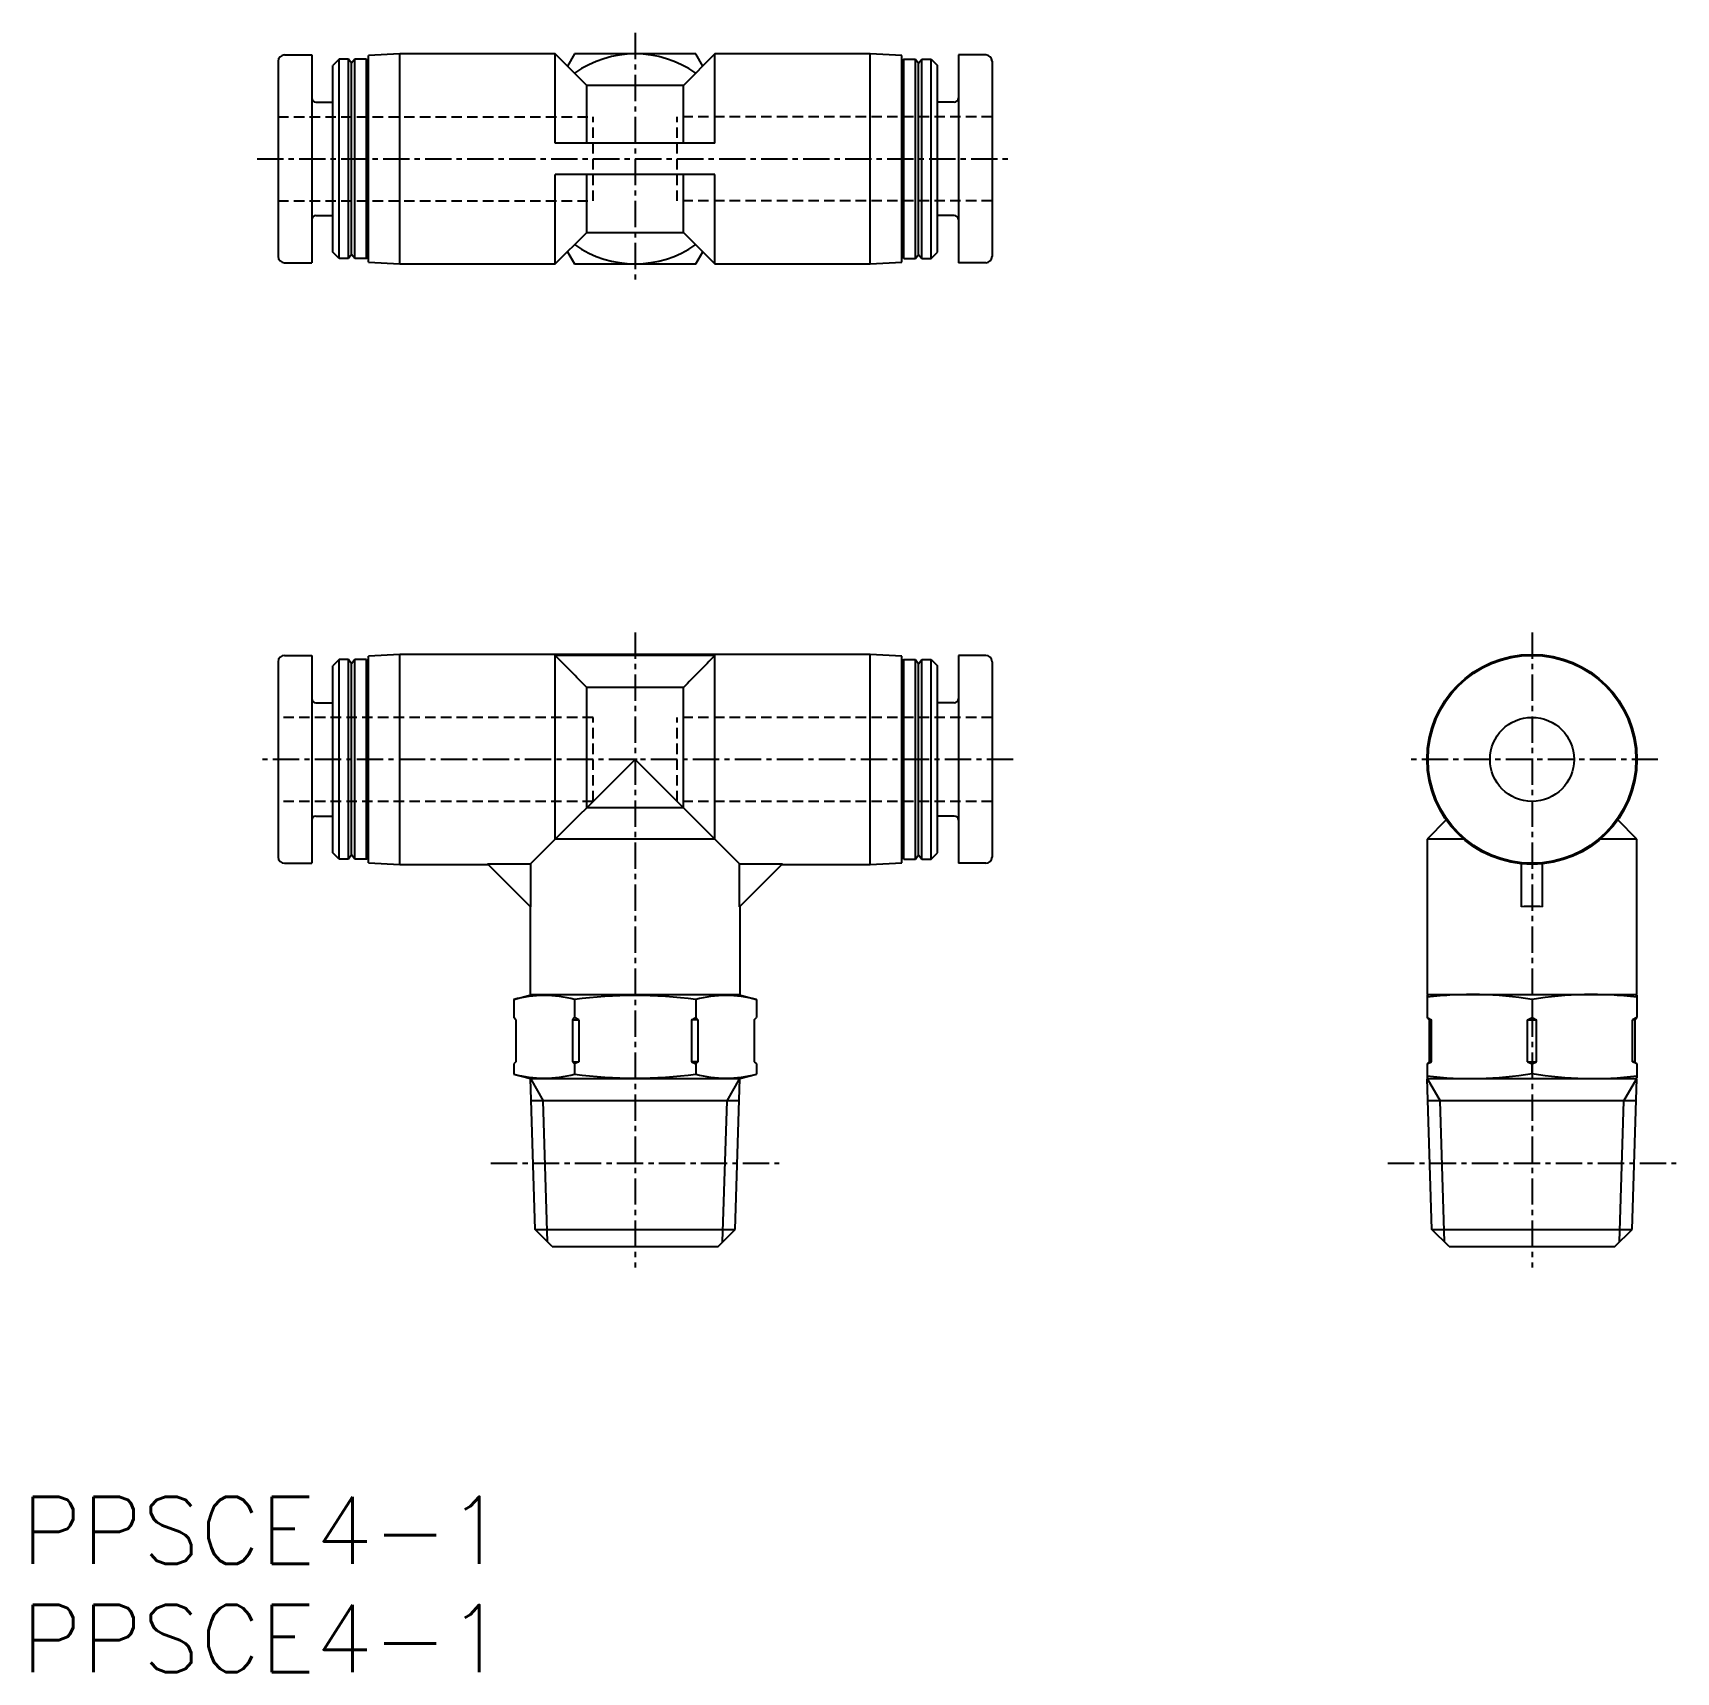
# Model space of a CAD drawing. Extents: x 8.2 to 86.5, y -21.7 to 56.4.
import ezdxf

# ---------------------------------------------------------------- set-up
doc = ezdxf.new("R2010")
doc.units = 0
doc.linetypes.add('CENTER', pattern=[2, 1.25, -0.25, 0.25, -0.25])
doc.linetypes.add('DASHED', pattern=[0.75, 0.5, -0.25])
doc.layers.get('0').update_dxf_attribs({"linetype": 'CONTINUOUS'})
doc.layers.add('CENTER', color=1, linetype='CENTER')
doc.styles.get("Standard").update_dxf_attribs({"font": 'txt.shx'})

msp = doc.modelspace()

# ---------------------------------------------------------------- linework, layer by layer
at = {"color": 7, "linetype": 'CONTINUOUS'}
for p, q in [((19.917, 55.014), (19.917, 45.714)), ((20.217, 55.314), (21.517, 55.314)), ((21.517, 55.314), (21.517, 45.414)), ((22.817, 55.114), (22.517, 54.814)), ((22.517, 45.914), (22.517, 54.814)), ((23.267, 55.114), (22.817, 55.114)), ((22.817, 45.614), (22.817, 55.114)), ((23.267, 45.614), (23.267, 55.114)), ((23.417, 54.914), (23.267, 55.114)), ((23.567, 55.114), (23.417, 54.914)), ((23.417, 45.814), (23.417, 54.914)), ((24.117, 55.114), (23.567, 55.114)), ((23.567, 45.614), (23.567, 55.114)), ((24.117, 45.614), (24.117, 55.114)), ((24.117, 55.114), (24.217, 55.014)), ((25.717, 55.364), (24.217, 55.286)), ((24.217, 45.443), (24.217, 55.286)), ((33.117, 55.364), (25.717, 55.364)), ((25.717, 45.364), (25.717, 55.364)), ((33.117, 51.114), (33.117, 55.364)), ((34.617, 53.864), (33.117, 55.364)), ((34.03, 55.364), (33.696, 54.785)), ((39.804, 55.364), (34.03, 55.364)), ((40.717, 55.364), (39.217, 53.864)), ((40.138, 54.785), (39.804, 55.364)), ((48.117, 55.364), (40.717, 55.364)), ((40.717, 51.114), (40.717, 55.364)), ((48.117, 45.364), (48.117, 55.364)), ((49.617, 55.286), (48.117, 55.364)), ((49.617, 45.443), (49.617, 55.286)), ((49.717, 55.114), (49.617, 55.014)), ((49.717, 45.614), (49.717, 55.114)), ((49.717, 55.114), (50.267, 55.114)), ((50.267, 55.114), (50.417, 54.914)), ((50.267, 45.614), (50.267, 55.114)), ((50.417, 54.914), (50.567, 55.114)), ((50.417, 45.814), (50.417, 54.914)), ((50.567, 55.114), (51.017, 55.114)), ((50.567, 45.614), (50.567, 55.114)), ((51.017, 45.614), (51.017, 55.114)), ((51.017, 55.114), (51.317, 54.814)), ((51.317, 45.914), (51.317, 54.814)), ((52.317, 55.314), (52.317, 45.414)), ((53.617, 55.314), (52.317, 55.314)), ((53.917, 55.014), (53.917, 45.714)), ((34.617, 51.114), (34.617, 53.864)), ((39.217, 53.864), (34.617, 53.864)), ((39.217, 51.114), (39.217, 53.864)), ((21.717, 53.064), (22.517, 53.064)), ((52.117, 53.064), (51.317, 53.064)), ((40.717, 51.114), (33.117, 51.114)), ((33.117, 45.364), (33.117, 49.614)), ((40.717, 49.614), (33.117, 49.614)), ((34.617, 46.864), (34.617, 49.614)), ((39.217, 46.864), (39.217, 49.614)), ((40.717, 45.364), (40.717, 49.614)), ((21.717, 47.664), (22.517, 47.664)), ((52.117, 47.664), (51.317, 47.664)), ((33.117, 45.364), (34.617, 46.864)), ((34.617, 46.864), (39.217, 46.864)), ((39.217, 46.864), (40.717, 45.364)), ((20.217, 45.414), (21.517, 45.414)), ((22.817, 45.614), (22.517, 45.914)), ((23.267, 45.614), (22.817, 45.614)), ((23.417, 45.814), (23.267, 45.614)), ((23.567, 45.614), (23.417, 45.814)), ((24.117, 45.614), (23.567, 45.614)), ((24.117, 45.614), (24.217, 45.714)), ((24.217, 45.443), (25.717, 45.364)), ((33.696, 45.943), (34.03, 45.364)), ((39.804, 45.364), (40.138, 45.943)), ((48.117, 45.364), (49.617, 45.443)), ((49.717, 45.614), (49.617, 45.714)), ((49.717, 45.614), (50.267, 45.614)), ((50.267, 45.614), (50.417, 45.814)), ((50.417, 45.814), (50.567, 45.614)), ((50.567, 45.614), (51.017, 45.614)), ((51.017, 45.614), (51.317, 45.914)), ((53.617, 45.414), (52.317, 45.414)), ((25.717, 45.364), (33.117, 45.364)), ((34.03, 45.364), (39.804, 45.364)), ((40.717, 45.364), (48.117, 45.364)), ((20.217, 26.715), (21.517, 26.715)), ((21.517, 26.715), (21.517, 16.815)), ((25.717, 26.765), (24.217, 26.686)), ((24.217, 16.844), (24.217, 26.686)), ((48.117, 26.765), (25.717, 26.765)), ((25.717, 16.765), (25.717, 26.765)), ((33.117, 17.965), (33.117, 26.708)), ((40.717, 26.708), (33.117, 26.708)), ((40.717, 17.965), (40.717, 26.708)), ((49.617, 26.686), (48.117, 26.765)), ((48.117, 16.765), (48.117, 26.765)), ((49.617, 16.844), (49.617, 26.686)), ((53.617, 26.715), (52.317, 26.715)), ((52.317, 26.715), (52.317, 16.815)), ((19.917, 26.415), (19.917, 17.115)), ((22.817, 26.515), (22.517, 26.215)), ((22.517, 17.315), (22.517, 26.215)), ((22.817, 17.015), (22.817, 26.515)), ((23.267, 26.515), (22.817, 26.515)), ((23.417, 26.315), (23.267, 26.515)), ((23.267, 17.015), (23.267, 26.515)), ((23.567, 26.515), (23.417, 26.315)), ((23.417, 17.215), (23.417, 26.315)), ((23.567, 17.015), (23.567, 26.515)), ((24.117, 26.515), (23.567, 26.515)), ((24.117, 17.015), (24.117, 26.515)), ((24.117, 26.515), (24.217, 26.415)), ((49.717, 26.515), (49.617, 26.415)), ((49.717, 26.515), (50.267, 26.515)), ((49.717, 17.015), (49.717, 26.515)), ((50.267, 17.015), (50.267, 26.515)), ((50.267, 26.515), (50.417, 26.315)), ((50.417, 26.315), (50.567, 26.515)), ((50.417, 17.215), (50.417, 26.315)), ((50.567, 17.015), (50.567, 26.515)), ((50.567, 26.515), (51.017, 26.515)), ((51.017, 26.515), (51.317, 26.215)), ((51.017, 17.015), (51.017, 26.515)), ((51.317, 17.315), (51.317, 26.215)), ((53.917, 26.415), (53.917, 17.115)), ((39.217, 25.184), (34.617, 25.184)), ((34.617, 19.465), (34.617, 25.184)), ((39.217, 19.465), (39.217, 25.184)), ((21.717, 24.465), (22.517, 24.465)), ((52.117, 24.465), (51.317, 24.465)), ((36.917, 21.765), (31.942, 16.79)), ((37.017, 21.765), (36.817, 21.765)), ((41.892, 16.79), (36.917, 21.765)), ((21.717, 19.065), (22.517, 19.065)), ((39.217, 19.465), (34.617, 19.465)), ((52.117, 19.065), (51.317, 19.065)), ((75.546, 18.881), (74.63, 17.965)), ((84.63, 17.965), (83.714, 18.881)), ((22.817, 17.015), (22.517, 17.315)), ((40.717, 17.965), (33.117, 17.965)), ((51.017, 17.015), (51.317, 17.315)), ((74.63, 17.965), (74.63, 10.565)), ((76.38, 17.965), (74.63, 17.965)), ((84.63, 17.965), (82.88, 17.965)), ((84.63, 10.565), (84.63, 17.965)), ((20.217, 16.815), (21.517, 16.815)), ((23.267, 17.015), (22.817, 17.015)), ((23.417, 17.215), (23.267, 17.015)), ((23.567, 17.015), (23.417, 17.215)), ((24.117, 17.015), (23.567, 17.015)), ((24.117, 17.015), (24.217, 17.115)), ((24.217, 16.844), (25.717, 16.765)), ((25.717, 16.765), (29.917, 16.765)), ((29.892, 16.79), (31.942, 14.74)), ((29.892, 16.79), (31.942, 16.79)), ((31.942, 16.79), (31.942, 14.74)), ((41.892, 14.74), (43.942, 16.79)), ((41.892, 14.74), (41.892, 16.79)), ((41.892, 16.79), (43.942, 16.79)), ((43.917, 16.765), (48.117, 16.765)), ((48.117, 16.765), (49.617, 16.844)), ((49.717, 17.015), (49.617, 17.115)), ((49.717, 17.015), (50.267, 17.015)), ((50.267, 17.015), (50.417, 17.215)), ((50.417, 17.215), (50.567, 17.015)), ((50.567, 17.015), (51.017, 17.015)), ((53.617, 16.815), (52.317, 16.815)), ((79.13, 14.74), (79.13, 16.79)), ((80.13, 14.74), (80.13, 16.79)), ((31.917, 14.765), (31.917, 10.565)), ((41.917, 10.565), (41.917, 14.765)), ((31.143, 10.331), (32.017, 10.565)), ((31.143, 10.331), (31.143, 9.465)), ((31.917, 10.565), (41.917, 10.565)), ((34.03, 10.331), (34.03, 9.465)), ((39.804, 10.331), (39.804, 9.465)), ((41.817, 10.565), (42.69, 10.331)), ((42.69, 10.331), (42.69, 9.465)), ((74.63, 10.565), (84.63, 10.565)), ((74.63, 10.538), (74.73, 10.565)), ((74.63, 10.538), (74.63, 9.465)), ((79.63, 10.331), (79.63, 9.465)), ((84.53, 10.565), (84.63, 10.538)), ((84.63, 10.538), (84.63, 9.465)), ((31.243, 9.365), (31.143, 9.465)), ((34.03, 9.465), (33.927, 9.365)), ((34.236, 9.365), (34.03, 9.465)), ((39.598, 9.365), (39.804, 9.465)), ((39.804, 9.465), (39.906, 9.365)), ((42.59, 9.365), (42.69, 9.465)), ((74.73, 9.365), (74.63, 9.465)), ((74.63, 9.465), (74.851, 9.365)), ((79.408, 9.365), (79.63, 9.465)), ((79.63, 9.465), (79.851, 9.365)), ((84.63, 9.465), (84.408, 9.365)), ((84.53, 9.365), (84.63, 9.465)), ((31.243, 9.365), (31.243, 7.365)), ((33.927, 9.365), (34.236, 9.365)), ((33.927, 9.365), (33.927, 7.365)), ((34.236, 9.365), (34.236, 7.365)), ((39.598, 9.365), (39.598, 7.365)), ((39.906, 9.365), (39.598, 9.365)), ((39.906, 9.365), (39.906, 7.365)), ((42.59, 9.365), (42.59, 7.365)), ((74.73, 9.365), (74.851, 9.365)), ((74.73, 9.365), (74.73, 7.365)), ((74.851, 7.365), (74.851, 9.365)), ((79.408, 7.365), (79.408, 9.365)), ((79.408, 9.365), (79.851, 9.365)), ((79.851, 7.365), (79.851, 9.365)), ((84.408, 7.365), (84.408, 9.365)), ((84.53, 9.365), (84.408, 9.365)), ((84.53, 9.365), (84.53, 7.365)), ((31.243, 7.365), (31.143, 7.265)), ((31.143, 7.265), (31.143, 6.775)), ((33.927, 7.365), (34.236, 7.365)), ((33.927, 7.365), (34.03, 7.265)), ((34.236, 7.365), (34.03, 7.265)), ((34.03, 7.265), (34.03, 6.775)), ((39.598, 7.365), (39.804, 7.265)), ((39.906, 7.365), (39.598, 7.365)), ((39.906, 7.365), (39.804, 7.265)), ((39.804, 7.265), (39.804, 6.775)), ((42.59, 7.365), (42.69, 7.265)), ((42.69, 7.265), (42.69, 6.775)), ((74.73, 7.365), (74.63, 7.265)), ((74.63, 7.265), (74.851, 7.365)), ((74.63, 7.265), (74.63, 6.592)), ((74.73, 7.365), (74.851, 7.365)), ((79.408, 7.365), (79.63, 7.265)), ((79.408, 7.365), (79.851, 7.365)), ((79.63, 7.265), (79.851, 7.365)), ((79.63, 6.799), (79.63, 7.265)), ((84.53, 7.365), (84.408, 7.365)), ((84.63, 7.265), (84.408, 7.365)), ((84.53, 7.365), (84.63, 7.265)), ((84.63, 7.265), (84.63, 6.592)), ((31.143, 6.775), (31.927, 6.565)), ((31.927, 6.565), (41.907, 6.565)), ((32.151, -0.62), (31.927, 6.565)), ((41.682, -0.62), (41.907, 6.565)), ((41.907, 6.565), (42.69, 6.775)), ((74.63, 6.592), (74.73, 6.565)), ((74.864, -0.62), (74.64, 6.565)), ((74.64, 6.565), (84.62, 6.565)), ((84.395, -0.62), (84.62, 6.565)), ((84.53, 6.565), (84.63, 6.592)), ((41.874, 5.501), (31.96, 5.501)), ((84.587, 5.501), (74.673, 5.501)), ((32.151, -0.62), (41.682, -0.62)), ((32.967, -1.435), (32.151, -0.62)), ((40.867, -1.435), (41.682, -0.62)), ((75.68, -1.435), (74.864, -0.62)), ((74.864, -0.62), (84.395, -0.62)), ((83.58, -1.435), (84.395, -0.62)), ((32.967, -1.435), (40.867, -1.435)), ((75.68, -1.435), (83.58, -1.435))]:
    msp.add_line(p, q, dxfattribs=at)
at = {"color": 3, "linetype": 'DASHED'}
for p, q in [((19.917, 52.364), (34.917, 52.364)), ((34.917, 48.364), (34.917, 52.364)), ((38.917, 48.364), (38.917, 52.364)), ((53.917, 52.364), (38.917, 52.364)), ((19.917, 48.364), (34.917, 48.364)), ((53.917, 48.364), (38.917, 48.364)), ((34.917, 23.765), (19.917, 23.765)), ((34.917, 19.765), (34.917, 23.765)), ((38.917, 19.765), (38.917, 23.765)), ((53.917, 23.765), (38.917, 23.765)), ((34.917, 19.765), (19.917, 19.765)), ((53.917, 19.765), (38.917, 19.765))]:
    msp.add_line(p, q, dxfattribs=at)
at = {"color": 3, "linetype": 'CONTINUOUS'}
for p, q in [((31.927, 6.565), (32.541, 5.501)), ((41.293, 5.501), (41.907, 6.565)), ((74.64, 6.565), (75.254, 5.501)), ((84.006, 5.501), (84.62, 6.565)), ((32.751, -1.219), (32.541, 5.501)), ((41.083, -1.219), (41.293, 5.501)), ((75.464, -1.219), (75.254, 5.501)), ((83.796, -1.219), (84.006, 5.501))]:
    msp.add_line(p, q, dxfattribs=at)
at = {"color": 7, "linetype": 'CONTINUOUS'}
for radius in [5, 4.95, 2]:
    msp.add_circle((79.63, 21.765), radius, dxfattribs=at)
for centre, radius, start, end in [((20.217, 55.014), 0.3, 90, 180), ((36.917, 50.364), 5, 54.7707, 125.2293), ((53.617, 55.014), 0.3, 0, 90), ((21.717, 53.264), 0.2, 180, 270), ((52.117, 53.264), 0.2, 270, 0), ((21.717, 47.464), 0.2, 90, 180), ((52.117, 47.464), 0.2, 0, 90), ((36.917, 50.364), 5, 234.7707, 305.2293), ((20.217, 45.714), 0.3, 180, 270), ((53.617, 45.714), 0.3, 270, 0), ((20.217, 26.415), 0.3, 90, 180), ((-209.465, -213.439), 341.345, 44.35203, 44.71105), ((295.566, -225.507), 358.554, 135.29757, 135.63936), ((53.617, 26.415), 0.3, 0, 90), ((21.717, 24.665), 0.2, 180, 270), ((52.117, 24.665), 0.2, 270, 0), ((21.717, 18.865), 0.2, 90, 180), ((52.117, 18.865), 0.2, 0, 90), ((20.217, 17.115), 0.3, 180, 270), ((53.617, 17.115), 0.3, 270, 0), ((79.63, 9.765), 5, 84.26083, 95.73917), ((32.587, 4.944), 5.577, 75, 105), ((36.917, -11.501), 22.022, 82.46773, 97.53227), ((41.247, 4.944), 5.577, 75, 105), ((76.743, -7.354), 17.919, 80.72933, 96.77279), ((82.517, -7.354), 17.919, 83.22721, 99.27067), ((32.587, 12.162), 5.577, 255, 285), ((36.917, 28.607), 22.022, 262.46773, 277.53227), ((41.247, 12.162), 5.577, 255, 285), ((76.743, 24.484), 17.919, 263.22721, 279.27067), ((82.517, 24.484), 17.919, 260.72933, 276.77279)]:
    msp.add_arc(centre, radius, start, end, dxfattribs=at)
at = {"layer": 'CENTER', "color": 1, "linetype": 'CENTER'}
for p, q in [((36.917, 56.364), (36.917, 44.364)), ((18.917, 50.364), (54.917, 50.364)), ((36.917, 27.809), (36.917, -2.435)), ((79.63, 27.809), (79.63, -2.435)), ((54.917, 21.765), (18.917, 21.765)), ((85.63, 21.765), (73.63, 21.765)), ((30.053, 2.535), (43.781, 2.535)), ((72.766, 2.535), (86.494, 2.535))]:
    msp.add_line(p, q, dxfattribs=at)

# ---------------------------------------------------------------- texts
at = {"color": 7, "linetype": 'CONTINUOUS'}
for p in [(7.687, -16.549), (7.687, -21.704)]:
    msp.add_text('PPSCE4-1', height=3.2, dxfattribs=at).set_placement(p)

doc.saveas('drawing.dxf')
